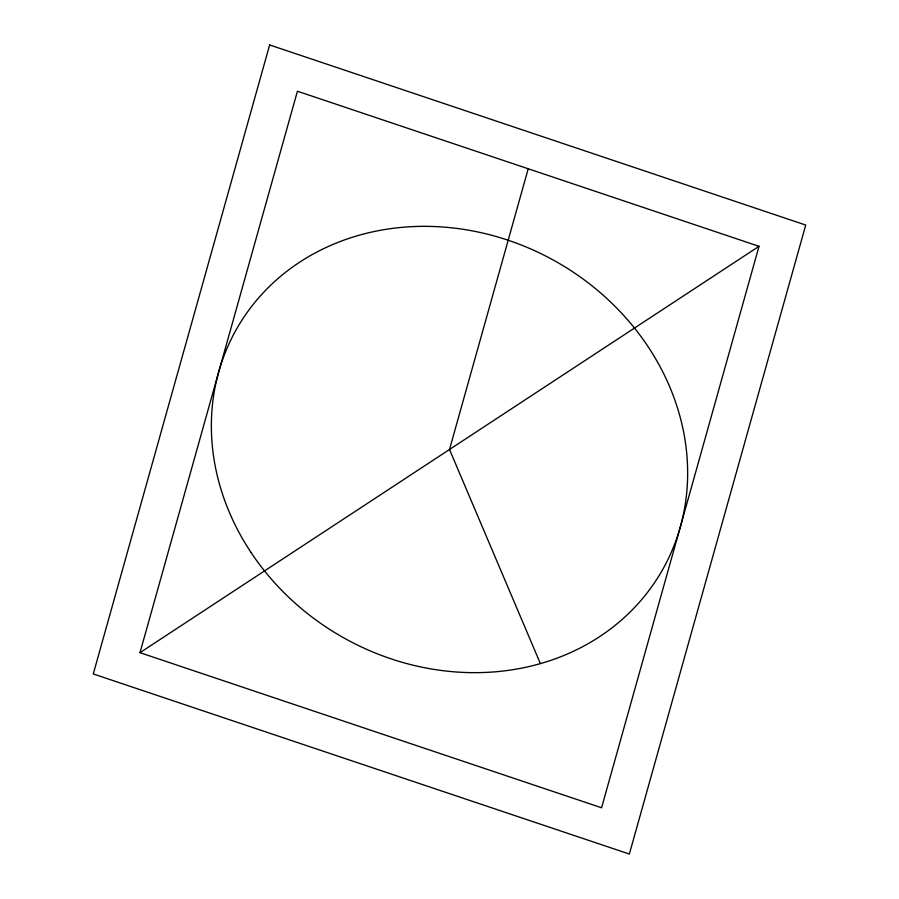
<?xml version="1.0" encoding="UTF-8"?>
<svg xmlns="http://www.w3.org/2000/svg" width="899" height="899" viewBox="0 0 899 899"><rect width="100%" height="100%" fill="white"/><g stroke="black" fill="none" stroke-linecap="round" stroke-linejoin="round"><path stroke-width="1.35" d="M139.986 652.685L297.423 91.226L759.014 246.315L601.577 807.774L139.986 652.685L759.014 246.315M528.219 168.776L449.5 449.5L540.355 663.541M269.644 44.95L93.271 673.947L629.356 854.05L805.729 225.053L269.644 44.95M250.832 552.177A244.64 216.007 29.2 0 0 662.552 569.752A244.64 216.007 29.2 0 0 435.116 226.57A244.64 216.007 29.2 0 0 250.832 552.177"/></g></svg>
